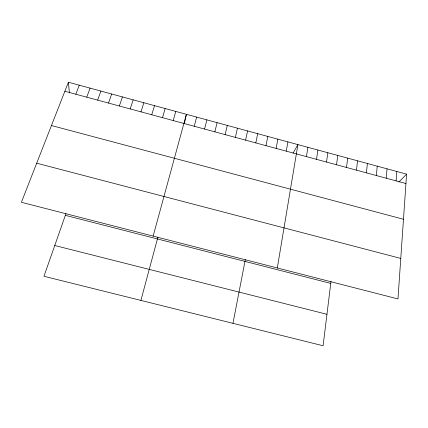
<?xml version="1.0" encoding="UTF-8"?>
<svg xmlns="http://www.w3.org/2000/svg" width="428" height="428" viewBox="0 0 428 428"><rect width="100%" height="100%" fill="white"/><g stroke="black" fill="none" stroke-linecap="round" stroke-linejoin="round"><path stroke-width="0.64" d="M406.6 174.143L397.976 298.937L21.4 202.289L68.4 82.24L406.6 174.143L398.864 182.061M396.103 180.884L396.836 171.489M386.238 178.214L387.046 168.83M376.346 175.534L377.234 166.166M366.427 172.853L367.401 163.491M356.492 170.162L357.546 160.816M346.53 167.466L347.664 158.13M330.999 281.415L323.092 345.76L43.966 276.285L65.966 213.561M336.542 164.764L337.762 155.439M326.532 162.057L327.832 152.743M316.501 159.344L317.886 150.035M306.448 156.621L307.914 147.328M277.312 267.971L297.915 144.611L293.062 153.144M286.262 151.159L287.894 141.887M276.135 148.42L277.852 139.159M265.981 145.675L267.789 136.425M232.96 323.322L245.314 259.593M255.805 142.92L257.699 133.68M245.608 140.159L247.582 130.936M184.34 123.724L186.394 114.308L153.154 236.101M235.384 137.393L237.444 128.181M225.133 134.617L227.284 125.415M214.861 131.84L217.098 122.649M204.563 129.053L206.885 119.872M194.242 126.26L196.65 117.095M140.903 300.408L157.905 237.16M173.206 120.568L175.796 111.424M162.496 117.668L165.176 108.541M151.753 114.763L154.529 105.646M140.989 111.847L143.856 102.747M130.198 108.931L133.156 99.842M119.375 106L122.429 96.926M108.53 103.068L111.676 94.005M97.654 100.125L100.896 91.073M86.756 97.172L90.089 88.136M75.826 94.219L79.255 85.193M54.757 245.512L326.96 314.296M65.34 215.338L330.753 283.4M36.701 163.202L400.774 258.421M51.451 125.527L403.481 219.264M64.869 91.255L405.953 183.548M68.4 82.24L69.416 92.93"/></g></svg>
